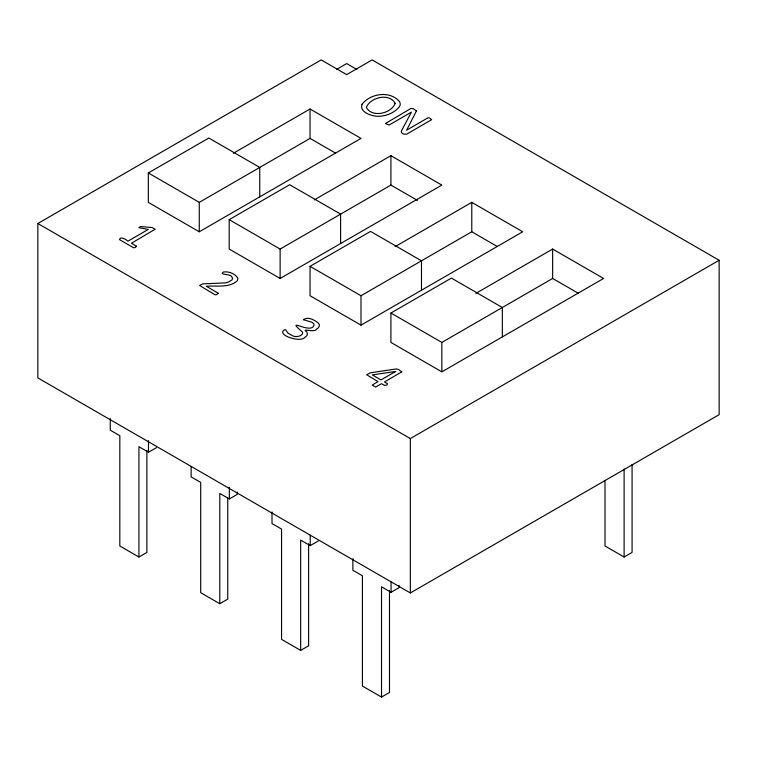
<?xml version="1.0" encoding="UTF-8"?>
<svg xmlns="http://www.w3.org/2000/svg" width="757" height="757" viewBox="0 0 757 757"><rect width="100%" height="100%" fill="white"/><g stroke="black" fill="none" stroke-linecap="round" stroke-linejoin="round"><path stroke-width="1.14" d="M37.85 223.504L321.195 59.917L346.668 74.621L372.132 59.917L719.15 260.266L719.15 414.666L410.332 592.958L37.85 377.904L37.85 223.504L410.332 438.558L719.15 260.266M233.355 153.274L310.048 108.989L360.994 138.399L199.261 231.774L148.325 202.365L148.325 172.956L208.809 138.029L259.746 167.439L259.746 196.848M336.477 69.474L346.668 63.588L356.85 69.474M148.325 172.956L199.261 202.365L310.048 138.399L335.521 153.103M314.221 199.962L390.915 155.677L441.851 185.087L280.128 278.462L229.191 249.053L229.191 219.644L289.676 184.717L340.612 214.127L340.612 243.536M229.191 219.644L280.128 249.053L390.915 185.087L417.4 200.378M395.088 246.65L471.781 202.365L522.718 231.774L360.994 325.15L310.048 295.741L310.048 266.332L370.542 231.405L421.479 260.815L421.479 290.224M310.048 266.332L360.994 295.741L421.479 260.815M421.668 260.701L471.781 231.774L497.254 246.479M146.886 450.358L146.886 552.43L138.928 557.02L138.928 446.734L148.486 452.251L156.444 447.661M475.945 293.338L552.648 249.053L603.584 278.462L441.851 371.838L390.915 342.429L390.915 313.02L451.409 278.093L502.345 307.503L502.345 336.912M390.915 313.02L441.851 342.429L552.648 278.462L578.111 293.167M227.753 498.22L227.753 599.118L219.795 603.707L219.795 493.422L229.343 498.939L237.31 494.34L237.31 492.022M308.619 543.734L308.619 645.806L300.661 650.395L300.661 540.11L310.209 545.627L318.167 541.028M389.486 590.413L389.486 692.485L381.528 697.083L381.528 586.798L391.076 592.315L399.034 587.716L399.034 585.398M605.013 480.298L605.013 545.996L624.118 557.02L632.076 552.43L632.076 464.438M138.928 557.02L119.833 545.996L119.833 435.71L110.276 430.194L110.276 418.583M219.795 603.707L200.69 592.684L200.69 482.398L191.143 476.882L191.143 466.435M300.661 650.395L281.557 639.372L281.557 529.086L272.009 523.57L272.009 511.959M381.528 697.083L362.423 686.06L362.423 575.774L352.876 570.258L352.876 558.647M624.118 469.028L624.118 557.02M552.648 249.053L552.648 278.462M471.781 202.365L471.781 231.774M441.851 342.429L441.851 371.838M410.332 438.558L410.332 592.958M391.076 581.868L391.076 592.315M390.915 155.677L390.915 185.087M360.994 295.741L360.994 325.15M310.209 535.18L310.209 545.627M310.048 108.989L310.048 138.399M280.128 249.053L280.128 278.462M229.343 487.328L229.343 498.939M199.261 202.365L199.261 231.774M148.486 440.64L148.486 452.251M416.397 110.995L406.604 130.195L427.913 117.818L429.465 117.997L431.66 119.672L406.727 134.169L403.632 134.15L401.589 132.835L401.286 131.235L411.373 112.15L389.089 125.056L385.408 123.495L411.098 108.374L413.303 108.696L416.397 110.995M218.253 293.252L216.625 294.691L215.016 294.766L199.63 285.521L202.762 283.875L225.444 282.881L228.51 282.049L231.992 279.91L232.531 278.595L232.058 277.223C231.481 273.504 218.224 275.264 223.495 272C228.51 271.224 234.736 273.447 237.594 277.762A8.668 5.006 0 0 1 237.055 280.998C228.765 288.209 216.398 285.342 206.358 286.269L218.253 293.252M303.481 319.691L311.979 322.264L313.597 323.57L314.098 324.876L313.587 326.106C309.395 333.761 284.178 316.218 302.668 332.257L302.44 333.941L300.851 335.398A6.293 3.634 0 0 1 293.186 336.089L288.067 333.165L285.569 329.683L284.85 329.607C275.103 334.935 301.258 343.072 304.834 337.31A8.554 4.939 0 0 0 307.38 333.799L306.774 331.869C300.264 327.667 315.262 333.108 316.54 329.115C318.811 328.141 320.533 325.16 318.423 323.144C314.694 320.135 308.004 316.171 303.481 319.691M136.553 246.271L134.907 247.653L133.478 247.69L119.464 239.6C120.183 235.682 126.447 239.676 127.924 241.18L148.315 229.399L138.872 227.696L140.49 226.513L152.148 227.573L155.166 229.21L131.481 243.234L136.553 246.271M395.126 103.312C391.511 113.446 372.122 118.158 366.397 107.437C370.078 97.379 389.42 92.572 395.126 103.312M362.016 104.211C359.253 111.96 370.495 115.556 376.361 116.266C384.906 116.71 394.179 113.361 399.545 106.529A13.248 7.646 0 0 0 399.128 101.078C389.23 90.499 370.618 93.508 362.016 104.211M401.797 371.81L384.528 381.982L387.556 383.733L386.865 385.029L384.613 385.427L381.585 383.685L375.586 387.045L372.179 385.086L378.017 381.623L366.625 374.715L370.466 372.813L396.318 368.924L398.542 369.501L401.797 371.81M395.674 371.432L380.96 379.919L372.302 374.923L395.674 371.432"/></g></svg>
